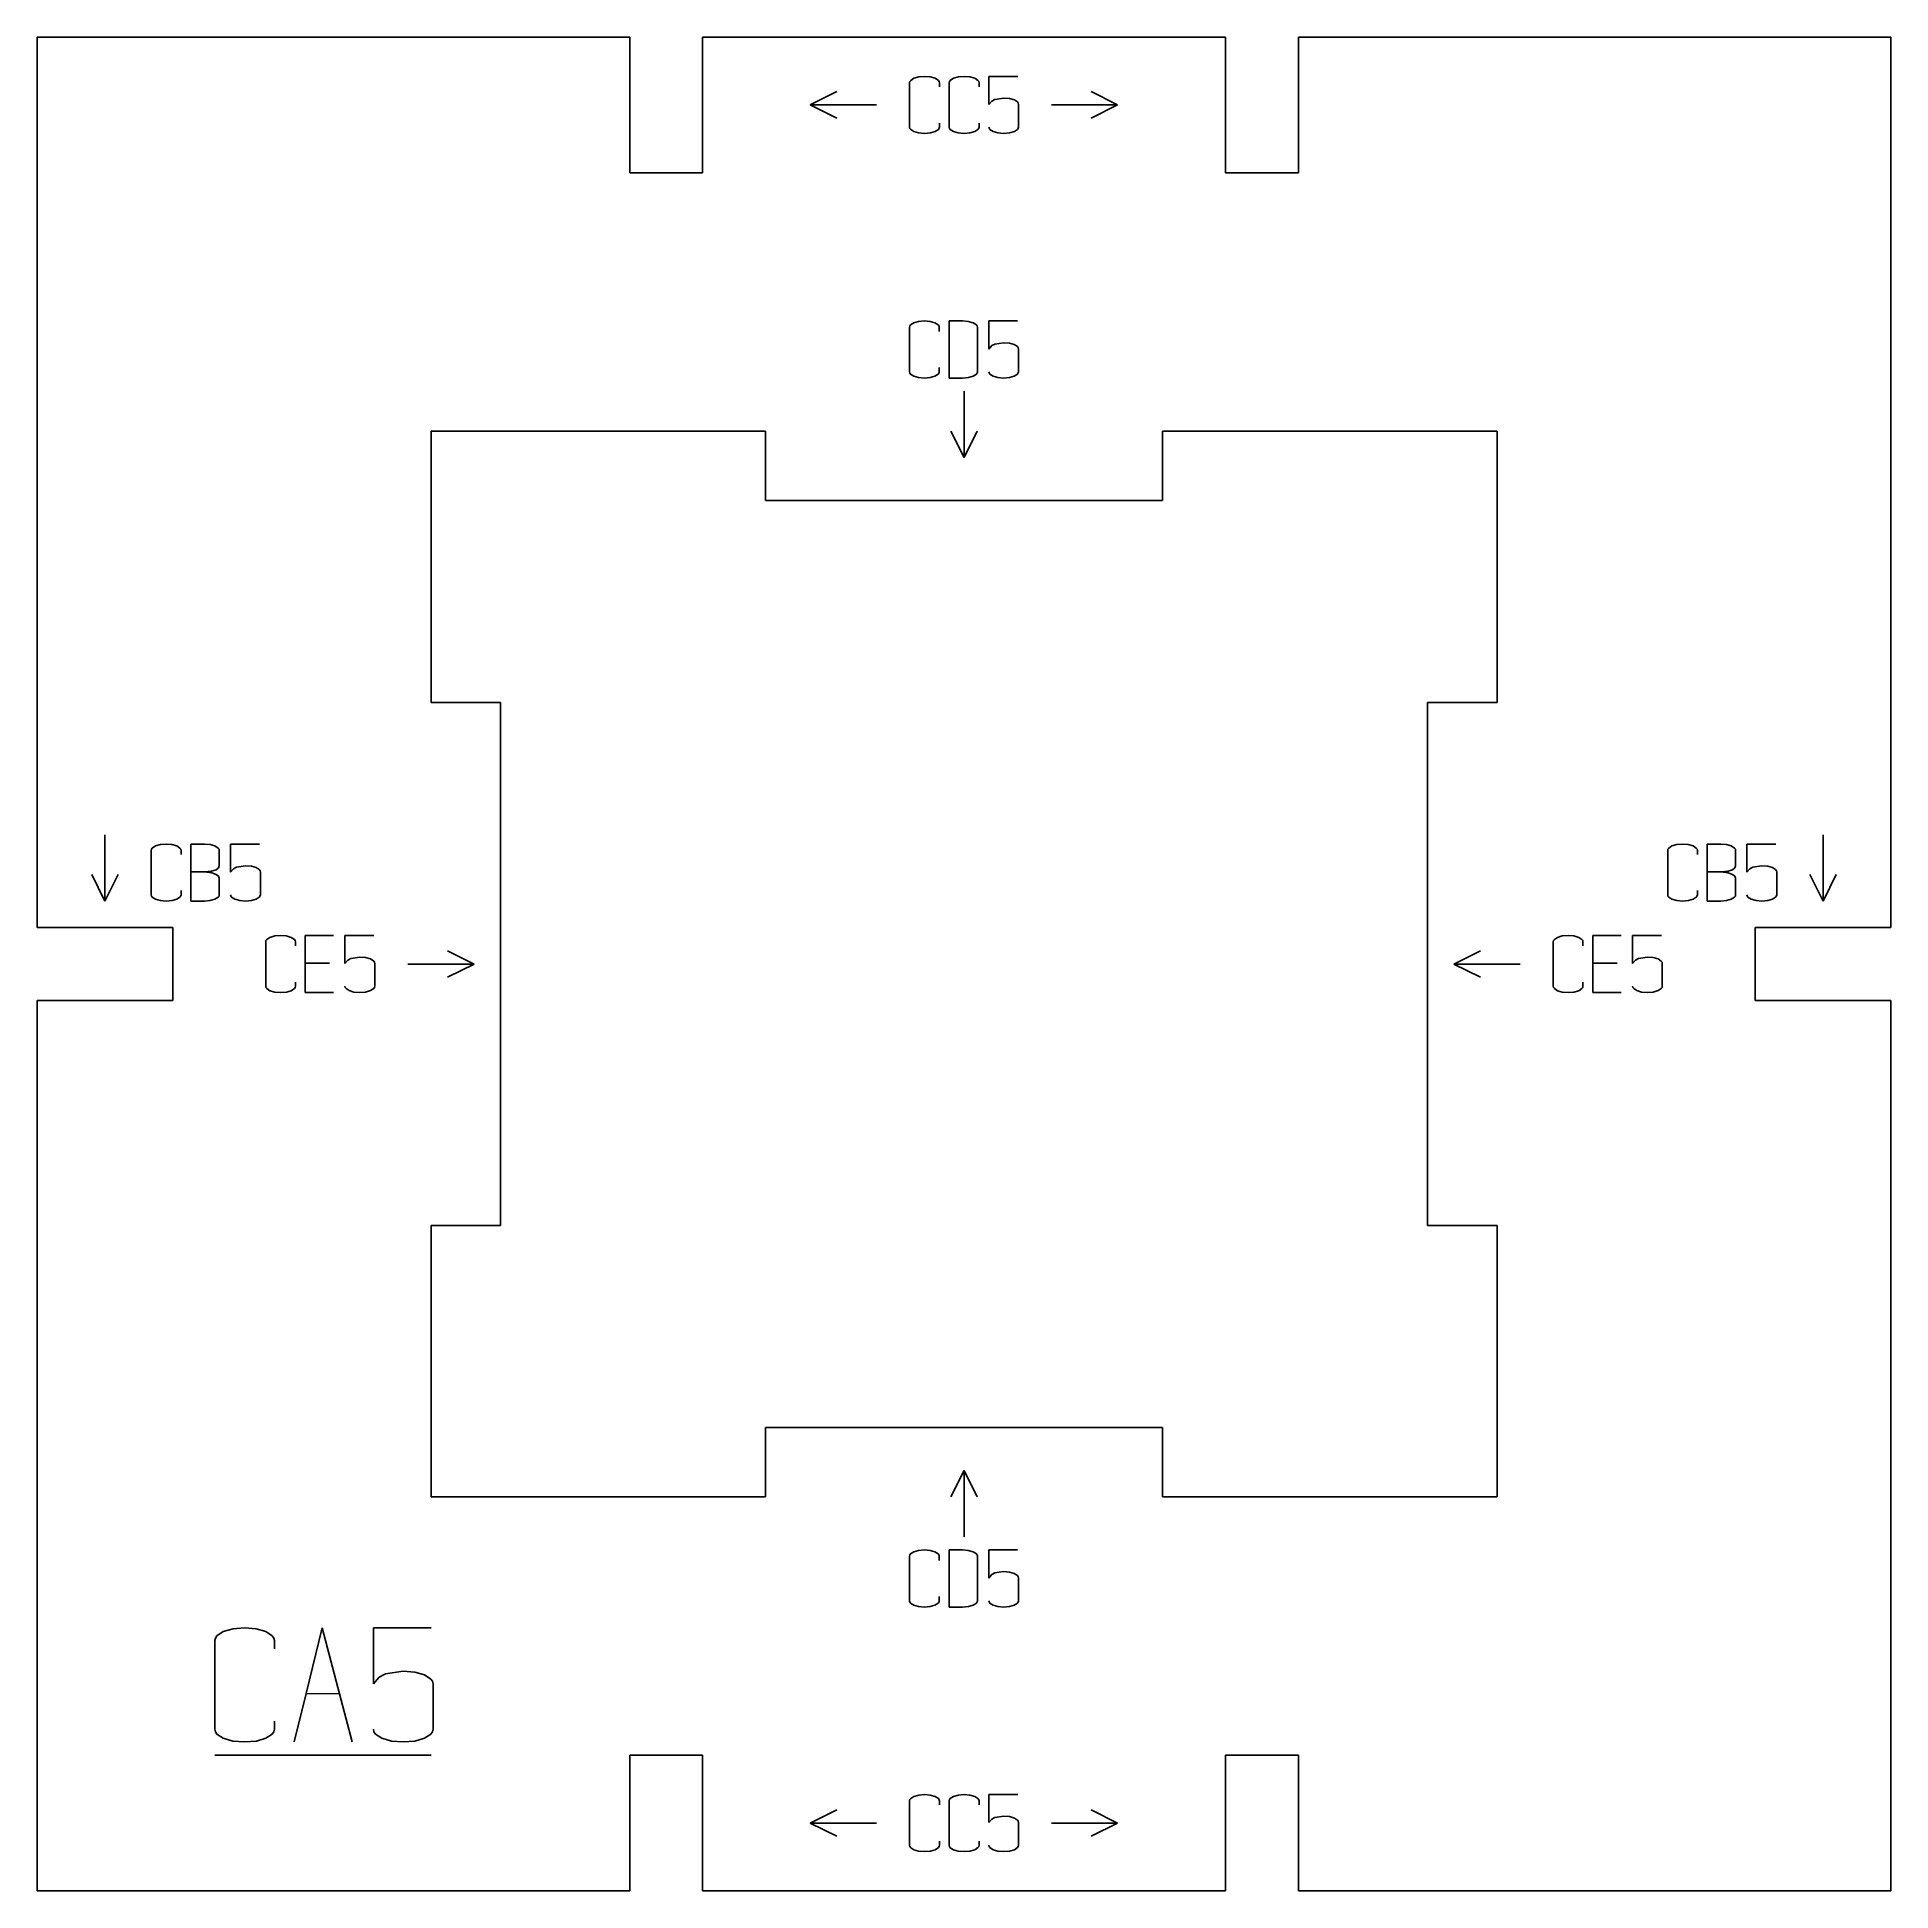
# Model space of a CAD drawing. Header units: millimetres. Extents: x -936 to -796, y -154 to -14.
import ezdxf

# ---------------------------------------------------------------- set-up
doc = ezdxf.new("R2010")
doc.units = ezdxf.units.MM
doc.layers.add('coding', color=2, linetype='Continuous')

msp = doc.modelspace()

# ---------------------------------------------------------------- linework, layer by layer
for p, q in [((-936.25, -13.73), (-891.5, -13.73)), ((-936.25, -80.98), (-936.25, -13.73)), ((-891.5, -23.98), (-891.5, -13.73)), ((-886, -13.73), (-886, -23.98)), ((-886, -13.73), (-846.5, -13.73)), ((-846.5, -13.73), (-846.5, -23.98)), ((-796.25, -13.73), (-841, -13.73)), ((-841, -23.98), (-841, -13.73)), ((-796.25, -80.98), (-796.25, -13.73)), ((-886, -23.98), (-891.5, -23.98)), ((-846.5, -23.98), (-841, -23.98)), ((-881.25, -43.48), (-906.5, -43.48)), ((-906.5, -43.48), (-906.5, -63.98)), ((-881.25, -43.48), (-881.25, -48.73)), ((-851.25, -48.73), (-851.25, -43.48)), ((-851.25, -43.48), (-826, -43.48)), ((-826, -43.48), (-826, -63.98)), ((-881.25, -48.73), (-851.25, -48.73)), ((-906.5, -63.98), (-901.25, -63.98)), ((-901.25, -103.48), (-901.25, -63.98)), ((-826, -63.98), (-831.25, -63.98)), ((-831.25, -103.48), (-831.25, -63.98)), ((-936.25, -80.98), (-926, -80.98)), ((-926, -80.98), (-926, -86.48)), ((-806.5, -80.98), (-806.5, -86.48)), ((-796.25, -80.98), (-806.5, -80.98)), ((-926, -86.48), (-936.25, -86.48)), ((-936.25, -153.73), (-936.25, -86.48)), ((-806.5, -86.48), (-796.25, -86.48)), ((-796.25, -153.73), (-796.25, -86.48)), ((-906.5, -123.98), (-906.5, -103.48)), ((-906.5, -103.48), (-901.25, -103.48)), ((-826, -103.48), (-831.25, -103.48)), ((-826, -123.98), (-826, -103.48)), ((-881.25, -118.73), (-851.25, -118.73)), ((-881.25, -123.98), (-881.25, -118.73)), ((-851.25, -118.73), (-851.25, -123.98)), ((-881.25, -123.98), (-906.5, -123.98)), ((-851.25, -123.98), (-826, -123.98)), ((-891.5, -143.48), (-891.5, -153.73)), ((-886, -143.48), (-891.5, -143.48)), ((-886, -153.73), (-886, -143.48)), ((-846.5, -153.73), (-846.5, -143.48)), ((-846.5, -143.48), (-841, -143.48)), ((-841, -143.48), (-841, -153.73)), ((-936.25, -153.73), (-891.5, -153.73)), ((-886, -153.73), (-846.5, -153.73)), ((-796.25, -153.73), (-841, -153.73))]:
    msp.add_line(p, q)
at = {"layer": 'coding'}
for p, q in [((-870.04, -16.84), (-869.67, -16.74)), ((-869.67, -16.74), (-869.23, -16.7)), ((-869.23, -16.7), (-868.8, -16.74)), ((-868.43, -16.84), (-868.8, -16.74)), ((-866.68, -16.74), (-867.05, -16.84)), ((-866.68, -16.74), (-866.24, -16.7)), ((-866.24, -16.7), (-865.81, -16.74)), ((-865.44, -16.84), (-865.81, -16.74)), ((-864.38, -16.7), (-864.38, -18.82)), ((-862.2, -16.7), (-864.38, -16.7)), ((-875.86, -17.85), (-877.86, -18.85)), ((-870.36, -17.18), (-870.34, -17.08)), ((-870.36, -20.53), (-870.36, -17.18)), ((-870.34, -17.08), (-870.28, -17)), ((-870.28, -17), (-870.04, -16.84)), ((-868.19, -17), (-868.43, -16.84)), ((-868.13, -17.09), (-868.19, -17)), ((-868.13, -17.09), (-868.11, -17.18)), ((-868.11, -17.18), (-868.11, -17.49)), ((-867.35, -17.08), (-867.37, -17.18)), ((-867.37, -17.18), (-867.37, -20.53)), ((-867.29, -17), (-867.35, -17.08)), ((-867.29, -17), (-867.05, -16.84)), ((-865.44, -16.84), (-865.2, -17)), ((-865.2, -17), (-865.14, -17.09)), ((-865.14, -17.09), (-865.12, -17.18)), ((-865.12, -17.18), (-865.12, -17.49)), ((-856.65, -17.85), (-854.65, -18.85)), ((-872.86, -18.85), (-877.86, -18.85)), ((-875.86, -19.85), (-877.86, -18.85)), ((-864.38, -18.82), (-864.16, -18.56)), ((-863.93, -18.44), (-864.16, -18.56)), ((-863.25, -18.34), (-863.93, -18.44)), ((-862.81, -18.37), (-863.25, -18.34)), ((-862.81, -18.37), (-862.45, -18.48)), ((-862.21, -18.63), (-862.45, -18.48)), ((-862.21, -18.63), (-862.15, -18.72)), ((-862.15, -18.72), (-862.13, -18.82)), ((-862.13, -18.82), (-862.13, -20.53)), ((-859.65, -18.85), (-854.65, -18.85)), ((-856.65, -19.85), (-854.65, -18.85)), ((-870.34, -20.63), (-870.36, -20.53)), ((-870.28, -20.72), (-870.34, -20.63)), ((-870.04, -20.87), (-870.28, -20.72)), ((-869.68, -20.97), (-870.04, -20.87)), ((-869.23, -21.01), (-869.68, -20.97)), ((-868.79, -20.97), (-869.23, -21.01)), ((-868.43, -20.87), (-868.79, -20.97)), ((-868.19, -20.71), (-868.43, -20.87)), ((-868.13, -20.62), (-868.19, -20.71)), ((-868.11, -20.53), (-868.13, -20.62)), ((-868.11, -20.22), (-868.11, -20.53)), ((-867.37, -20.53), (-867.35, -20.63)), ((-867.35, -20.63), (-867.29, -20.72)), ((-867.29, -20.72), (-867.05, -20.87)), ((-867.05, -20.87), (-866.69, -20.97)), ((-866.69, -20.97), (-866.24, -21.01)), ((-866.24, -21.01), (-865.8, -20.97)), ((-865.8, -20.97), (-865.44, -20.87)), ((-865.44, -20.87), (-865.2, -20.71)), ((-865.2, -20.71), (-865.14, -20.62)), ((-865.14, -20.62), (-865.12, -20.53)), ((-865.12, -20.53), (-865.12, -20.22)), ((-864.36, -20.62), (-864.38, -20.53)), ((-864.36, -20.62), (-864.3, -20.71)), ((-864.05, -20.87), (-864.3, -20.71)), ((-863.69, -20.97), (-864.05, -20.87)), ((-863.25, -21.01), (-863.69, -20.97)), ((-862.81, -20.97), (-863.25, -21.01)), ((-862.45, -20.87), (-862.81, -20.97)), ((-862.21, -20.71), (-862.45, -20.87)), ((-862.15, -20.62), (-862.21, -20.71)), ((-862.15, -20.62), (-862.13, -20.53)), ((-870.37, -35.65), (-870.35, -35.56)), ((-870.35, -35.56), (-870.37, -35.65)), ((-870.37, -39), (-870.37, -35.65)), ((-870.37, -35.65), (-870.37, -39)), ((-870.35, -35.56), (-870.29, -35.47)), ((-870.29, -35.47), (-870.35, -35.56)), ((-870.29, -35.47), (-870.05, -35.31)), ((-870.05, -35.31), (-870.29, -35.47)), ((-870.05, -35.31), (-869.69, -35.21)), ((-869.69, -35.21), (-870.05, -35.31)), ((-869.69, -35.21), (-869.25, -35.17)), ((-869.25, -35.17), (-869.69, -35.21)), ((-869.25, -35.17), (-868.81, -35.21)), ((-868.81, -35.21), (-869.25, -35.17)), ((-868.81, -35.21), (-868.45, -35.31)), ((-868.45, -35.31), (-868.81, -35.21)), ((-868.45, -35.31), (-868.2, -35.47)), ((-868.2, -35.47), (-868.45, -35.31)), ((-868.2, -35.47), (-868.14, -35.56)), ((-868.14, -35.56), (-868.2, -35.47)), ((-868.14, -35.56), (-868.12, -35.65)), ((-868.12, -35.65), (-868.14, -35.56)), ((-868.12, -35.65), (-868.12, -35.96)), ((-868.12, -35.96), (-868.12, -35.65)), ((-867.38, -39.48), (-867.38, -35.17)), ((-867.38, -35.17), (-866.36, -35.17)), ((-867.38, -35.17), (-867.38, -39.48)), ((-866.36, -35.17), (-867.38, -35.17)), ((-866.36, -35.17), (-865.93, -35.21)), ((-865.93, -35.21), (-866.36, -35.17)), ((-865.93, -35.21), (-865.56, -35.31)), ((-865.56, -35.31), (-865.93, -35.21)), ((-865.56, -35.31), (-865.32, -35.47)), ((-865.32, -35.47), (-865.56, -35.31)), ((-865.32, -35.47), (-865.26, -35.56)), ((-865.26, -35.56), (-865.32, -35.47)), ((-865.26, -35.56), (-865.24, -35.65)), ((-865.24, -35.65), (-865.26, -35.56)), ((-865.24, -35.65), (-865.24, -39)), ((-865.24, -39), (-865.24, -35.65)), ((-864.38, -37.29), (-864.38, -35.17)), ((-864.38, -35.17), (-862.21, -35.17)), ((-862.21, -35.17), (-864.38, -35.17)), ((-864.38, -35.17), (-864.38, -37.29)), ((-864.16, -37.03), (-864.38, -37.29)), ((-864.38, -37.29), (-864.16, -37.03)), ((-863.93, -36.91), (-864.16, -37.03)), ((-864.16, -37.03), (-863.93, -36.91)), ((-863.26, -36.81), (-863.93, -36.91)), ((-863.93, -36.91), (-863.26, -36.81)), ((-862.82, -36.84), (-863.26, -36.81)), ((-863.26, -36.81), (-862.82, -36.84)), ((-862.46, -36.95), (-862.82, -36.84)), ((-862.82, -36.84), (-862.46, -36.95)), ((-862.22, -37.1), (-862.46, -36.95)), ((-862.46, -36.95), (-862.22, -37.1)), ((-862.16, -37.19), (-862.22, -37.1)), ((-862.22, -37.1), (-862.16, -37.19)), ((-862.14, -37.29), (-862.16, -37.19)), ((-862.16, -37.19), (-862.14, -37.29)), ((-862.14, -39), (-862.14, -37.29)), ((-862.14, -37.29), (-862.14, -39)), ((-870.35, -39.1), (-870.37, -39)), ((-870.37, -39), (-870.35, -39.1)), ((-870.29, -39.19), (-870.35, -39.1)), ((-870.35, -39.1), (-870.29, -39.19)), ((-870.05, -39.34), (-870.29, -39.19)), ((-870.29, -39.19), (-870.05, -39.34)), ((-868.2, -39.18), (-868.45, -39.34)), ((-868.45, -39.34), (-868.2, -39.18)), ((-868.14, -39.09), (-868.2, -39.18)), ((-868.2, -39.18), (-868.14, -39.09)), ((-868.12, -39), (-868.14, -39.09)), ((-868.14, -39.09), (-868.12, -39)), ((-868.12, -38.69), (-868.12, -39)), ((-868.12, -39), (-868.12, -38.69)), ((-865.32, -39.18), (-865.56, -39.34)), ((-865.56, -39.34), (-865.32, -39.18)), ((-865.26, -39.09), (-865.32, -39.18)), ((-865.32, -39.18), (-865.26, -39.09)), ((-865.24, -39), (-865.26, -39.09)), ((-865.26, -39.09), (-865.24, -39)), ((-864.36, -39.09), (-864.38, -39)), ((-864.38, -39), (-864.36, -39.09)), ((-864.3, -39.18), (-864.36, -39.09)), ((-864.36, -39.09), (-864.3, -39.18)), ((-864.06, -39.34), (-864.3, -39.18)), ((-864.3, -39.18), (-864.06, -39.34)), ((-862.46, -39.34), (-862.22, -39.18)), ((-862.22, -39.18), (-862.46, -39.34)), ((-862.22, -39.18), (-862.16, -39.09)), ((-862.16, -39.09), (-862.22, -39.18)), ((-862.16, -39.09), (-862.14, -39)), ((-862.14, -39), (-862.16, -39.09)), ((-869.69, -39.44), (-870.05, -39.34)), ((-870.05, -39.34), (-869.69, -39.44)), ((-869.25, -39.48), (-869.69, -39.44)), ((-869.69, -39.44), (-869.25, -39.48)), ((-868.8, -39.44), (-869.25, -39.48)), ((-869.25, -39.48), (-868.8, -39.44)), ((-868.45, -39.34), (-868.8, -39.44)), ((-868.8, -39.44), (-868.45, -39.34)), ((-866.36, -39.48), (-867.38, -39.48)), ((-867.38, -39.48), (-866.36, -39.48)), ((-865.92, -39.44), (-866.36, -39.48)), ((-866.36, -39.48), (-865.92, -39.44)), ((-866.25, -40.48), (-866.25, -45.48)), ((-865.56, -39.34), (-865.92, -39.44)), ((-865.92, -39.44), (-865.56, -39.34)), ((-863.7, -39.44), (-864.06, -39.34)), ((-863.26, -39.48), (-863.7, -39.44)), ((-862.82, -39.44), (-863.26, -39.48)), ((-862.46, -39.34), (-862.82, -39.44)), ((-867.25, -43.48), (-866.25, -45.48)), ((-865.25, -43.48), (-866.25, -45.48)), ((-931.13, -73.98), (-931.13, -78.98)), ((-801.38, -73.98), (-801.38, -78.98)), ((-927.63, -75.15), (-927.61, -75.06)), ((-927.63, -78.5), (-927.63, -75.15)), ((-927.61, -75.06), (-927.55, -74.97)), ((-927.55, -74.97), (-927.31, -74.81)), ((-926.94, -74.71), (-927.31, -74.81)), ((-926.5, -74.67), (-926.94, -74.71)), ((-926.07, -74.71), (-926.5, -74.67)), ((-925.7, -74.81), (-926.07, -74.71)), ((-925.46, -74.97), (-925.7, -74.81)), ((-925.46, -74.97), (-925.4, -75.06)), ((-925.38, -75.15), (-925.4, -75.06)), ((-925.38, -75.46), (-925.38, -75.15)), ((-924.63, -74.67), (-924.63, -76.78)), ((-924.63, -74.67), (-923.62, -74.67)), ((-923.62, -74.67), (-923.19, -74.71)), ((-923.19, -74.71), (-922.82, -74.81)), ((-922.58, -74.97), (-922.82, -74.81)), ((-922.58, -74.97), (-922.51, -75.06)), ((-922.49, -75.15), (-922.51, -75.06)), ((-922.49, -76.32), (-922.49, -75.15)), ((-919.46, -74.67), (-921.64, -74.67)), ((-921.64, -74.67), (-921.64, -76.79)), ((-813.11, -75.15), (-813.09, -75.06)), ((-813.11, -78.5), (-813.11, -75.15)), ((-813.09, -75.06), (-813.03, -74.97)), ((-813.03, -74.97), (-812.8, -74.81)), ((-812.43, -74.71), (-812.8, -74.81)), ((-811.99, -74.67), (-812.43, -74.71)), ((-811.56, -74.71), (-811.99, -74.67)), ((-811.19, -74.81), (-811.56, -74.71)), ((-810.95, -74.97), (-811.19, -74.81)), ((-810.95, -74.97), (-810.89, -75.06)), ((-810.87, -75.15), (-810.89, -75.06)), ((-810.87, -75.46), (-810.87, -75.15)), ((-810.12, -74.67), (-810.12, -76.78)), ((-810.12, -74.67), (-809.1, -74.67)), ((-809.1, -74.67), (-808.68, -74.71)), ((-808.68, -74.71), (-808.31, -74.81)), ((-808.06, -74.97), (-808.31, -74.81)), ((-808.06, -74.97), (-808, -75.06)), ((-807.98, -75.15), (-808, -75.06)), ((-807.98, -76.32), (-807.98, -75.15)), ((-804.95, -74.67), (-807.13, -74.67)), ((-807.13, -74.67), (-807.13, -76.79)), ((-932.13, -76.98), (-931.13, -78.98)), ((-930.13, -76.98), (-931.13, -78.98)), ((-923.62, -76.78), (-924.63, -76.78)), ((-924.63, -76.78), (-924.63, -78.98)), ((-923.07, -76.72), (-923.62, -76.78)), ((-923.06, -76.85), (-923.62, -76.78)), ((-923.07, -76.72), (-922.72, -76.61)), ((-922.72, -76.96), (-923.06, -76.85)), ((-922.55, -76.47), (-922.72, -76.61)), ((-922.55, -77.09), (-922.72, -76.96)), ((-922.49, -76.32), (-922.55, -76.47)), ((-921.64, -76.79), (-921.42, -76.53)), ((-921.42, -76.53), (-921.19, -76.41)), ((-921.19, -76.41), (-920.51, -76.31)), ((-920.51, -76.31), (-920.07, -76.34)), ((-920.07, -76.34), (-919.71, -76.45)), ((-919.71, -76.45), (-919.47, -76.6)), ((-919.47, -76.6), (-919.41, -76.69)), ((-919.41, -76.69), (-919.39, -76.79)), ((-919.39, -76.79), (-919.39, -78.5)), ((-809.1, -76.78), (-810.12, -76.78)), ((-810.12, -76.78), (-810.12, -78.98)), ((-808.55, -76.72), (-809.1, -76.78)), ((-808.55, -76.85), (-809.1, -76.78)), ((-808.55, -76.72), (-808.21, -76.61)), ((-808.21, -76.96), (-808.55, -76.85)), ((-808.04, -76.47), (-808.21, -76.61)), ((-808.04, -77.09), (-808.21, -76.96)), ((-807.98, -76.32), (-808.04, -76.47)), ((-807.13, -76.79), (-806.91, -76.53)), ((-806.91, -76.53), (-806.68, -76.41)), ((-806.68, -76.41), (-806, -76.31)), ((-806, -76.31), (-805.56, -76.34)), ((-805.56, -76.34), (-805.2, -76.45)), ((-805.2, -76.45), (-804.96, -76.6)), ((-804.96, -76.6), (-804.9, -76.69)), ((-804.9, -76.69), (-804.88, -76.79)), ((-804.88, -76.79), (-804.88, -78.5)), ((-802.38, -76.98), (-801.38, -78.98)), ((-800.38, -76.98), (-801.38, -78.98)), ((-925.38, -78.19), (-925.38, -78.5)), ((-922.49, -77.24), (-922.55, -77.09)), ((-922.49, -78.5), (-922.49, -77.24)), ((-810.87, -78.19), (-810.87, -78.5)), ((-807.98, -77.24), (-808.04, -77.09)), ((-807.98, -78.5), (-807.98, -77.24)), ((-927.61, -78.6), (-927.63, -78.5)), ((-927.55, -78.69), (-927.61, -78.6)), ((-927.31, -78.84), (-927.55, -78.69)), ((-927.31, -78.84), (-926.95, -78.94)), ((-926.95, -78.94), (-926.5, -78.98)), ((-926.06, -78.94), (-926.5, -78.98)), ((-925.7, -78.84), (-926.06, -78.94)), ((-925.7, -78.84), (-925.46, -78.68)), ((-925.46, -78.68), (-925.4, -78.59)), ((-925.38, -78.5), (-925.4, -78.59)), ((-924.63, -78.98), (-923.62, -78.98)), ((-923.62, -78.98), (-923.18, -78.94)), ((-922.82, -78.84), (-923.18, -78.94)), ((-922.82, -78.84), (-922.58, -78.69)), ((-922.51, -78.6), (-922.58, -78.69)), ((-922.51, -78.6), (-922.49, -78.5)), ((-921.64, -78.5), (-921.62, -78.59)), ((-921.56, -78.68), (-921.62, -78.59)), ((-921.32, -78.84), (-921.56, -78.68)), ((-920.95, -78.94), (-921.32, -78.84)), ((-920.51, -78.98), (-920.95, -78.94)), ((-920.07, -78.94), (-920.51, -78.98)), ((-919.71, -78.84), (-920.07, -78.94)), ((-919.47, -78.68), (-919.71, -78.84)), ((-919.41, -78.59), (-919.47, -78.68)), ((-919.39, -78.5), (-919.41, -78.59)), ((-813.09, -78.6), (-813.11, -78.5)), ((-813.03, -78.69), (-813.09, -78.6)), ((-812.8, -78.84), (-813.03, -78.69)), ((-812.8, -78.84), (-812.43, -78.94)), ((-812.43, -78.94), (-811.99, -78.98)), ((-811.55, -78.94), (-811.99, -78.98)), ((-811.19, -78.84), (-811.55, -78.94)), ((-811.19, -78.84), (-810.95, -78.68)), ((-810.95, -78.68), (-810.89, -78.59)), ((-810.87, -78.5), (-810.89, -78.59)), ((-810.12, -78.98), (-809.1, -78.98)), ((-809.1, -78.98), (-808.67, -78.94)), ((-808.31, -78.84), (-808.67, -78.94)), ((-808.31, -78.84), (-808.06, -78.69)), ((-808, -78.6), (-808.06, -78.69)), ((-808, -78.6), (-807.98, -78.5)), ((-807.13, -78.5), (-807.11, -78.59)), ((-807.05, -78.68), (-807.11, -78.59)), ((-806.8, -78.84), (-807.05, -78.68)), ((-806.44, -78.94), (-806.8, -78.84)), ((-806, -78.98), (-806.44, -78.94)), ((-805.56, -78.94), (-806, -78.98)), ((-805.2, -78.84), (-805.56, -78.94)), ((-804.96, -78.68), (-805.2, -78.84)), ((-804.9, -78.59), (-804.96, -78.68)), ((-804.88, -78.5), (-804.9, -78.59)), ((-918.99, -82.06), (-918.97, -81.96)), ((-918.97, -81.96), (-918.99, -82.06)), ((-918.99, -85.4), (-918.99, -82.06)), ((-918.99, -82.06), (-918.99, -85.4)), ((-918.97, -81.96), (-918.91, -81.87)), ((-918.91, -81.87), (-918.97, -81.96)), ((-918.91, -81.87), (-918.67, -81.72)), ((-918.67, -81.72), (-918.91, -81.87)), ((-918.67, -81.72), (-918.3, -81.61)), ((-918.3, -81.61), (-918.67, -81.72)), ((-918.3, -81.61), (-917.86, -81.58)), ((-917.86, -81.58), (-918.3, -81.61)), ((-917.86, -81.58), (-917.43, -81.61)), ((-917.43, -81.61), (-917.86, -81.58)), ((-917.43, -81.61), (-917.07, -81.72)), ((-917.07, -81.72), (-917.43, -81.61)), ((-917.07, -81.72), (-916.82, -81.87)), ((-916.82, -81.87), (-917.07, -81.72)), ((-916.82, -81.87), (-916.76, -81.96)), ((-916.76, -81.96), (-916.82, -81.87)), ((-916.76, -81.96), (-916.74, -82.06)), ((-916.74, -82.06), (-916.76, -81.96)), ((-916.74, -82.06), (-916.74, -82.36)), ((-916.74, -82.36), (-916.74, -82.06)), ((-916, -85.88), (-916, -81.58)), ((-916, -81.58), (-913.87, -81.58)), ((-913.87, -81.58), (-916, -81.58)), ((-916, -81.58), (-916, -83.67)), ((-913, -83.69), (-913, -81.58)), ((-913, -81.58), (-910.83, -81.58)), ((-910.83, -81.58), (-913, -81.58)), ((-913, -81.58), (-913, -83.69)), ((-821.75, -82.06), (-821.73, -81.96)), ((-821.73, -81.96), (-821.75, -82.06)), ((-821.75, -85.4), (-821.75, -82.06)), ((-821.75, -82.06), (-821.75, -85.4)), ((-821.73, -81.96), (-821.67, -81.87)), ((-821.67, -81.87), (-821.73, -81.96)), ((-821.67, -81.87), (-821.43, -81.72)), ((-821.43, -81.72), (-821.67, -81.87)), ((-821.43, -81.72), (-821.07, -81.61)), ((-821.07, -81.61), (-821.43, -81.72)), ((-821.07, -81.61), (-820.63, -81.58)), ((-820.63, -81.58), (-821.07, -81.61)), ((-820.63, -81.58), (-820.2, -81.61)), ((-820.2, -81.61), (-820.63, -81.58)), ((-820.2, -81.61), (-819.83, -81.72)), ((-819.83, -81.72), (-820.2, -81.61)), ((-819.83, -81.72), (-819.59, -81.87)), ((-819.59, -81.87), (-819.83, -81.72)), ((-819.59, -81.87), (-819.53, -81.96)), ((-819.53, -81.96), (-819.59, -81.87)), ((-819.53, -81.96), (-819.51, -82.06)), ((-819.51, -82.06), (-819.53, -81.96)), ((-819.51, -82.06), (-819.51, -82.36)), ((-819.51, -82.36), (-819.51, -82.06)), ((-818.76, -85.88), (-818.76, -81.58)), ((-818.76, -81.58), (-816.63, -81.58)), ((-816.63, -81.58), (-818.76, -81.58)), ((-818.76, -81.58), (-818.76, -83.67)), ((-815.77, -83.69), (-815.77, -81.58)), ((-815.77, -81.58), (-813.59, -81.58)), ((-813.59, -81.58), (-815.77, -81.58)), ((-815.77, -81.58), (-815.77, -83.69)), ((-916, -83.67), (-914.17, -83.67)), ((-914.17, -83.67), (-916, -83.67)), ((-916, -83.67), (-916, -85.88)), ((-912.78, -83.44), (-913, -83.69)), ((-913, -83.69), (-912.78, -83.44)), ((-912.55, -83.31), (-912.78, -83.44)), ((-912.78, -83.44), (-912.55, -83.31)), ((-911.88, -83.21), (-912.55, -83.31)), ((-912.55, -83.31), (-911.88, -83.21)), ((-911.44, -83.25), (-911.88, -83.21)), ((-911.88, -83.21), (-911.44, -83.25)), ((-911.07, -83.35), (-911.44, -83.25)), ((-911.44, -83.25), (-911.07, -83.35)), ((-910.83, -83.51), (-911.07, -83.35)), ((-911.07, -83.35), (-910.83, -83.51)), ((-910.77, -83.6), (-910.83, -83.51)), ((-910.83, -83.51), (-910.77, -83.6)), ((-910.75, -83.69), (-910.77, -83.6)), ((-910.77, -83.6), (-910.75, -83.69)), ((-910.75, -85.4), (-910.75, -83.69)), ((-910.75, -83.69), (-910.75, -85.4)), ((-908.25, -83.73), (-903.25, -83.73)), ((-905.25, -82.73), (-903.25, -83.73)), ((-905.25, -84.73), (-903.25, -83.73)), ((-827.25, -82.73), (-829.25, -83.73)), ((-824.25, -83.73), (-829.25, -83.73)), ((-827.25, -84.73), (-829.25, -83.73)), ((-818.76, -83.67), (-816.93, -83.67)), ((-816.93, -83.67), (-818.76, -83.67)), ((-818.76, -83.67), (-818.76, -85.88)), ((-815.55, -83.44), (-815.77, -83.69)), ((-815.77, -83.69), (-815.55, -83.44)), ((-815.32, -83.31), (-815.55, -83.44)), ((-815.55, -83.44), (-815.32, -83.31)), ((-814.64, -83.21), (-815.32, -83.31)), ((-815.32, -83.31), (-814.64, -83.21)), ((-814.2, -83.25), (-814.64, -83.21)), ((-814.64, -83.21), (-814.2, -83.25)), ((-813.84, -83.35), (-814.2, -83.25)), ((-814.2, -83.25), (-813.84, -83.35)), ((-813.6, -83.51), (-813.84, -83.35)), ((-813.84, -83.35), (-813.6, -83.51)), ((-813.54, -83.6), (-813.6, -83.51)), ((-813.6, -83.51), (-813.54, -83.6)), ((-813.52, -83.69), (-813.54, -83.6)), ((-813.54, -83.6), (-813.52, -83.69)), ((-813.52, -85.4), (-813.52, -83.69)), ((-813.52, -83.69), (-813.52, -85.4)), ((-916.74, -85.1), (-916.74, -85.4)), ((-916.74, -85.4), (-916.74, -85.1)), ((-819.51, -85.1), (-819.51, -85.4)), ((-819.51, -85.4), (-819.51, -85.1)), ((-918.97, -85.5), (-918.99, -85.4)), ((-918.99, -85.4), (-918.97, -85.5)), ((-918.91, -85.59), (-918.97, -85.5)), ((-918.97, -85.5), (-918.91, -85.59)), ((-918.67, -85.75), (-918.91, -85.59)), ((-918.91, -85.59), (-918.67, -85.75)), ((-918.31, -85.85), (-918.67, -85.75)), ((-918.67, -85.75), (-918.31, -85.85)), ((-917.86, -85.88), (-918.31, -85.85)), ((-918.31, -85.85), (-917.86, -85.88)), ((-917.42, -85.85), (-917.86, -85.88)), ((-917.86, -85.88), (-917.42, -85.85)), ((-917.07, -85.75), (-917.42, -85.85)), ((-917.42, -85.85), (-917.07, -85.75)), ((-916.82, -85.59), (-917.07, -85.75)), ((-917.07, -85.75), (-916.82, -85.59)), ((-916.76, -85.5), (-916.82, -85.59)), ((-916.82, -85.59), (-916.76, -85.5)), ((-916.74, -85.4), (-916.76, -85.5)), ((-916.76, -85.5), (-916.74, -85.4)), ((-916, -85.88), (-913.87, -85.88)), ((-913.87, -85.88), (-916, -85.88)), ((-912.98, -85.5), (-913, -85.4)), ((-913, -85.4), (-912.98, -85.5)), ((-912.92, -85.59), (-912.98, -85.5)), ((-912.98, -85.5), (-912.92, -85.59)), ((-912.68, -85.74), (-912.92, -85.59)), ((-912.92, -85.59), (-912.68, -85.74)), ((-912.32, -85.85), (-912.68, -85.74)), ((-911.88, -85.88), (-912.32, -85.85)), ((-911.44, -85.85), (-911.88, -85.88)), ((-911.07, -85.74), (-911.44, -85.85)), ((-911.07, -85.74), (-910.83, -85.59)), ((-910.83, -85.59), (-911.07, -85.74)), ((-910.83, -85.59), (-910.77, -85.5)), ((-910.77, -85.5), (-910.83, -85.59)), ((-910.77, -85.5), (-910.75, -85.4)), ((-910.75, -85.4), (-910.77, -85.5)), ((-821.73, -85.5), (-821.75, -85.4)), ((-821.75, -85.4), (-821.73, -85.5)), ((-821.67, -85.59), (-821.73, -85.5)), ((-821.73, -85.5), (-821.67, -85.59)), ((-821.43, -85.75), (-821.67, -85.59)), ((-821.67, -85.59), (-821.43, -85.75)), ((-821.07, -85.85), (-821.43, -85.75)), ((-821.43, -85.75), (-821.07, -85.85)), ((-820.63, -85.88), (-821.07, -85.85)), ((-821.07, -85.85), (-820.63, -85.88)), ((-820.19, -85.85), (-820.63, -85.88)), ((-820.63, -85.88), (-820.19, -85.85)), ((-819.83, -85.75), (-820.19, -85.85)), ((-820.19, -85.85), (-819.83, -85.75)), ((-819.59, -85.59), (-819.83, -85.75)), ((-819.83, -85.75), (-819.59, -85.59)), ((-819.53, -85.5), (-819.59, -85.59)), ((-819.59, -85.59), (-819.53, -85.5)), ((-819.51, -85.4), (-819.53, -85.5)), ((-819.53, -85.5), (-819.51, -85.4)), ((-818.76, -85.88), (-816.63, -85.88)), ((-816.63, -85.88), (-818.76, -85.88)), ((-815.75, -85.5), (-815.77, -85.4)), ((-815.77, -85.4), (-815.75, -85.5)), ((-815.68, -85.59), (-815.75, -85.5)), ((-815.75, -85.5), (-815.68, -85.59)), ((-815.44, -85.74), (-815.68, -85.59)), ((-815.68, -85.59), (-815.44, -85.74)), ((-815.08, -85.85), (-815.44, -85.74)), ((-814.64, -85.88), (-815.08, -85.85)), ((-814.2, -85.85), (-814.64, -85.88)), ((-813.84, -85.74), (-814.2, -85.85)), ((-813.84, -85.74), (-813.6, -85.59)), ((-813.6, -85.59), (-813.84, -85.74)), ((-813.6, -85.59), (-813.54, -85.5)), ((-813.54, -85.5), (-813.6, -85.59)), ((-813.54, -85.5), (-813.52, -85.4)), ((-813.52, -85.4), (-813.54, -85.5)), ((-867.25, -123.98), (-866.25, -121.98)), ((-866.25, -126.98), (-866.25, -121.98)), ((-865.25, -123.98), (-866.25, -121.98)), ((-870.37, -128.46), (-870.35, -128.36)), ((-870.35, -128.36), (-870.37, -128.46)), ((-870.37, -131.81), (-870.37, -128.46)), ((-870.37, -128.46), (-870.37, -131.81)), ((-870.35, -128.36), (-870.29, -128.28)), ((-870.29, -128.28), (-870.35, -128.36)), ((-870.29, -128.28), (-870.05, -128.12)), ((-870.05, -128.12), (-870.29, -128.28)), ((-870.05, -128.12), (-869.69, -128.01)), ((-869.69, -128.01), (-870.05, -128.12)), ((-869.69, -128.01), (-869.25, -127.98)), ((-869.25, -127.98), (-869.69, -128.01)), ((-869.25, -127.98), (-868.81, -128.01)), ((-868.81, -128.01), (-869.25, -127.98)), ((-868.81, -128.01), (-868.45, -128.12)), ((-868.45, -128.12), (-868.81, -128.01)), ((-868.45, -128.12), (-868.2, -128.28)), ((-868.2, -128.28), (-868.45, -128.12)), ((-868.2, -128.28), (-868.14, -128.37)), ((-868.14, -128.37), (-868.2, -128.28)), ((-868.14, -128.37), (-868.12, -128.46)), ((-868.12, -128.46), (-868.14, -128.37)), ((-868.12, -128.46), (-868.12, -128.77)), ((-868.12, -128.77), (-868.12, -128.46)), ((-867.38, -132.29), (-867.38, -127.98)), ((-867.38, -127.98), (-866.36, -127.98)), ((-867.38, -127.98), (-867.38, -132.29)), ((-866.36, -127.98), (-867.38, -127.98)), ((-866.36, -127.98), (-865.93, -128.01)), ((-865.93, -128.01), (-866.36, -127.98)), ((-865.93, -128.01), (-865.56, -128.12)), ((-865.56, -128.12), (-865.93, -128.01)), ((-865.56, -128.12), (-865.32, -128.28)), ((-865.32, -128.28), (-865.56, -128.12)), ((-865.32, -128.28), (-865.26, -128.37)), ((-865.26, -128.37), (-865.32, -128.28)), ((-865.26, -128.37), (-865.24, -128.46)), ((-865.24, -128.46), (-865.26, -128.37)), ((-865.24, -128.46), (-865.24, -131.81)), ((-865.24, -131.81), (-865.24, -128.46)), ((-864.38, -130.1), (-864.38, -127.98)), ((-864.38, -127.98), (-862.21, -127.98)), ((-862.21, -127.98), (-864.38, -127.98)), ((-864.38, -127.98), (-864.38, -130.1)), ((-864.16, -129.84), (-864.38, -130.1)), ((-864.38, -130.1), (-864.16, -129.84)), ((-863.93, -129.71), (-864.16, -129.84)), ((-864.16, -129.84), (-863.93, -129.71)), ((-863.26, -129.61), (-863.93, -129.71)), ((-863.93, -129.71), (-863.26, -129.61)), ((-862.82, -129.65), (-863.26, -129.61)), ((-863.26, -129.61), (-862.82, -129.65)), ((-862.46, -129.76), (-862.82, -129.65)), ((-862.82, -129.65), (-862.46, -129.76)), ((-862.22, -129.91), (-862.46, -129.76)), ((-862.46, -129.76), (-862.22, -129.91)), ((-862.16, -130), (-862.22, -129.91)), ((-862.22, -129.91), (-862.16, -130)), ((-862.14, -130.1), (-862.16, -130)), ((-862.16, -130), (-862.14, -130.1)), ((-862.14, -131.81), (-862.14, -130.1)), ((-862.14, -130.1), (-862.14, -131.81)), ((-868.12, -131.5), (-868.12, -131.81)), ((-868.12, -131.81), (-868.12, -131.5)), ((-870.35, -131.9), (-870.37, -131.81)), ((-870.37, -131.81), (-870.35, -131.9)), ((-870.29, -132), (-870.35, -131.9)), ((-870.35, -131.9), (-870.29, -132)), ((-870.05, -132.15), (-870.29, -132)), ((-870.29, -132), (-870.05, -132.15)), ((-869.69, -132.25), (-870.05, -132.15)), ((-870.05, -132.15), (-869.69, -132.25)), ((-869.25, -132.29), (-869.69, -132.25)), ((-869.69, -132.25), (-869.25, -132.29)), ((-868.8, -132.25), (-869.25, -132.29)), ((-869.25, -132.29), (-868.8, -132.25)), ((-868.45, -132.15), (-868.8, -132.25)), ((-868.8, -132.25), (-868.45, -132.15)), ((-868.2, -131.99), (-868.45, -132.15)), ((-868.45, -132.15), (-868.2, -131.99)), ((-868.14, -131.9), (-868.2, -131.99)), ((-868.2, -131.99), (-868.14, -131.9)), ((-868.12, -131.81), (-868.14, -131.9)), ((-868.14, -131.9), (-868.12, -131.81)), ((-866.36, -132.29), (-867.38, -132.29)), ((-867.38, -132.29), (-866.36, -132.29)), ((-865.92, -132.25), (-866.36, -132.29)), ((-866.36, -132.29), (-865.92, -132.25)), ((-865.56, -132.15), (-865.92, -132.25)), ((-865.92, -132.25), (-865.56, -132.15)), ((-865.32, -131.99), (-865.56, -132.15)), ((-865.56, -132.15), (-865.32, -131.99)), ((-865.26, -131.9), (-865.32, -131.99)), ((-865.32, -131.99), (-865.26, -131.9)), ((-865.24, -131.81), (-865.26, -131.9)), ((-865.26, -131.9), (-865.24, -131.81)), ((-864.36, -131.9), (-864.38, -131.81)), ((-864.38, -131.81), (-864.36, -131.9)), ((-864.3, -131.99), (-864.36, -131.9)), ((-864.36, -131.9), (-864.3, -131.99)), ((-864.06, -132.15), (-864.3, -131.99)), ((-864.3, -131.99), (-864.06, -132.15)), ((-863.7, -132.25), (-864.06, -132.15)), ((-863.26, -132.29), (-863.7, -132.25)), ((-862.82, -132.25), (-863.26, -132.29)), ((-862.46, -132.15), (-862.82, -132.25)), ((-862.46, -132.15), (-862.22, -131.99)), ((-862.22, -131.99), (-862.46, -132.15)), ((-862.22, -131.99), (-862.16, -131.9)), ((-862.16, -131.9), (-862.22, -131.99)), ((-862.16, -131.9), (-862.14, -131.81)), ((-862.14, -131.81), (-862.16, -131.9)), ((-922.19, -134.15), (-922.67, -134.46)), ((-921.45, -133.94), (-922.19, -134.15)), ((-920.58, -133.86), (-921.45, -133.94)), ((-919.71, -133.94), (-920.58, -133.86)), ((-918.98, -134.15), (-919.71, -133.94)), ((-918.49, -134.46), (-918.98, -134.15)), ((-914.72, -133.85), (-915.94, -138.83)), ((-913.42, -138.85), (-914.72, -133.85)), ((-910.85, -133.86), (-910.85, -138.1)), ((-910.85, -133.86), (-906.5, -133.86)), ((-922.78, -134.63), (-922.82, -134.82)), ((-922.82, -134.82), (-922.82, -141.52)), ((-922.67, -134.46), (-922.78, -134.63)), ((-918.37, -134.64), (-918.49, -134.46)), ((-918.33, -134.82), (-918.37, -134.64)), ((-918.33, -134.82), (-918.33, -135.44)), ((-909.95, -137.33), (-908.6, -137.13)), ((-908.6, -137.13), (-907.72, -137.2)), ((-910.85, -138.1), (-910.41, -137.59)), ((-910.41, -137.59), (-909.95, -137.33)), ((-907.72, -137.2), (-907, -137.42)), ((-907, -137.42), (-906.51, -137.73)), ((-906.51, -137.73), (-906.39, -137.9)), ((-906.39, -137.9), (-906.35, -138.1)), ((-906.35, -138.1), (-906.35, -141.52)), ((-915.94, -138.83), (-916.84, -142.48)), ((-915.94, -138.83), (-913.42, -138.85)), ((-912.47, -142.48), (-913.42, -138.85)), ((-918.33, -141.52), (-918.33, -140.91)), ((-922.82, -141.52), (-922.78, -141.72)), ((-922.78, -141.72), (-922.67, -141.9)), ((-922.67, -141.9), (-922.19, -142.2)), ((-922.19, -142.2), (-921.47, -142.41)), ((-921.47, -142.41), (-920.58, -142.48)), ((-920.58, -142.48), (-919.69, -142.41)), ((-919.69, -142.41), (-918.98, -142.2)), ((-918.98, -142.2), (-918.49, -141.89)), ((-918.49, -141.89), (-918.37, -141.71)), ((-918.37, -141.71), (-918.33, -141.52)), ((-910.81, -141.71), (-910.85, -141.52)), ((-910.81, -141.71), (-910.69, -141.89)), ((-910.69, -141.89), (-910.21, -142.2)), ((-909.48, -142.41), (-910.21, -142.2)), ((-908.6, -142.48), (-909.48, -142.41)), ((-907.72, -142.41), (-908.6, -142.48)), ((-907, -142.2), (-907.72, -142.41)), ((-906.51, -141.89), (-907, -142.2)), ((-906.39, -141.71), (-906.51, -141.89)), ((-906.35, -141.52), (-906.39, -141.71)), ((-922.82, -143.48), (-906.5, -143.48)), ((-870.36, -146.93), (-870.34, -146.83)), ((-870.36, -150.28), (-870.36, -146.93)), ((-870.34, -146.83), (-870.28, -146.75)), ((-870.28, -146.75), (-870.04, -146.59)), ((-870.04, -146.59), (-869.67, -146.49)), ((-869.67, -146.49), (-869.23, -146.45)), ((-869.23, -146.45), (-868.8, -146.49)), ((-868.43, -146.59), (-868.8, -146.49)), ((-868.19, -146.75), (-868.43, -146.59)), ((-868.13, -146.84), (-868.19, -146.75)), ((-868.13, -146.84), (-868.11, -146.93)), ((-868.11, -146.93), (-868.11, -147.24)), ((-867.35, -146.83), (-867.37, -146.93)), ((-867.37, -146.93), (-867.37, -150.28)), ((-867.29, -146.75), (-867.35, -146.83)), ((-867.29, -146.75), (-867.05, -146.59)), ((-866.68, -146.49), (-867.05, -146.59)), ((-866.68, -146.49), (-866.24, -146.45)), ((-866.24, -146.45), (-865.81, -146.49)), ((-865.44, -146.59), (-865.81, -146.49)), ((-865.44, -146.59), (-865.2, -146.75)), ((-865.2, -146.75), (-865.14, -146.84)), ((-865.14, -146.84), (-865.12, -146.93)), ((-865.12, -146.93), (-865.12, -147.24)), ((-864.38, -146.45), (-864.38, -148.57)), ((-862.2, -146.45), (-864.38, -146.45)), ((-875.86, -147.6), (-877.86, -148.6)), ((-864.38, -148.57), (-864.16, -148.31)), ((-863.93, -148.19), (-864.16, -148.31)), ((-863.25, -148.09), (-863.93, -148.19)), ((-862.81, -148.12), (-863.25, -148.09)), ((-862.81, -148.12), (-862.45, -148.23)), ((-862.21, -148.38), (-862.45, -148.23)), ((-862.21, -148.38), (-862.15, -148.47)), ((-856.65, -147.6), (-854.65, -148.6)), ((-872.86, -148.6), (-877.86, -148.6)), ((-875.86, -149.6), (-877.86, -148.6)), ((-862.15, -148.47), (-862.13, -148.57)), ((-862.13, -148.57), (-862.13, -150.28)), ((-859.65, -148.6), (-854.65, -148.6)), ((-856.65, -149.6), (-854.65, -148.6)), ((-870.34, -150.38), (-870.36, -150.28)), ((-870.28, -150.47), (-870.34, -150.38)), ((-870.04, -150.62), (-870.28, -150.47)), ((-869.68, -150.72), (-870.04, -150.62)), ((-869.23, -150.76), (-869.68, -150.72)), ((-868.79, -150.72), (-869.23, -150.76)), ((-868.43, -150.62), (-868.79, -150.72)), ((-868.19, -150.46), (-868.43, -150.62)), ((-868.13, -150.37), (-868.19, -150.46)), ((-868.11, -150.28), (-868.13, -150.37)), ((-868.11, -149.97), (-868.11, -150.28)), ((-867.37, -150.28), (-867.35, -150.38)), ((-867.35, -150.38), (-867.29, -150.47)), ((-867.29, -150.47), (-867.05, -150.62)), ((-867.05, -150.62), (-866.69, -150.72)), ((-866.69, -150.72), (-866.24, -150.76)), ((-866.24, -150.76), (-865.8, -150.72)), ((-865.8, -150.72), (-865.44, -150.62)), ((-865.44, -150.62), (-865.2, -150.46)), ((-865.2, -150.46), (-865.14, -150.37)), ((-865.14, -150.37), (-865.12, -150.28)), ((-865.12, -150.28), (-865.12, -149.97)), ((-864.36, -150.37), (-864.38, -150.28)), ((-864.36, -150.37), (-864.3, -150.46)), ((-864.05, -150.62), (-864.3, -150.46)), ((-863.69, -150.72), (-864.05, -150.62)), ((-863.25, -150.76), (-863.69, -150.72)), ((-862.81, -150.72), (-863.25, -150.76)), ((-862.45, -150.62), (-862.81, -150.72)), ((-862.21, -150.46), (-862.45, -150.62)), ((-862.15, -150.37), (-862.21, -150.46)), ((-862.15, -150.37), (-862.13, -150.28))]:
    msp.add_line(p, q, dxfattribs=at)

doc.saveas('drawing.dxf')
